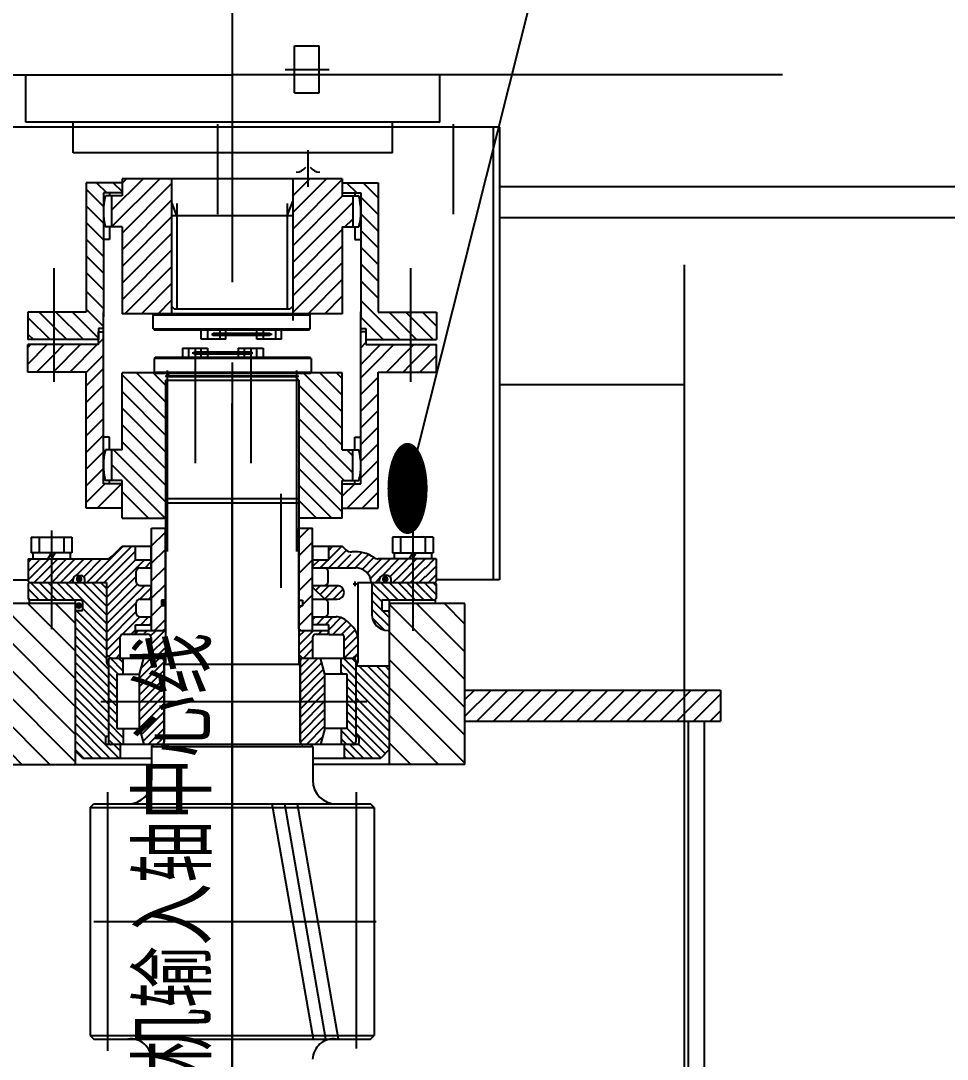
# Model space of a CAD drawing. Header units: millimetres. Extents: x 0 to 29400, y 0 to 20790.
# Drawn here: x 16202 to 16951, y 13763 to 14602 of the extents above; entities that cross this region are included whole.
import ezdxf
from ezdxf.enums import TextEntityAlignment as Align

# ---------------------------------------------------------------- set-up
doc = ezdxf.new("R2010")
doc.units = ezdxf.units.MM
doc.header["$LTSCALE"] = 700
doc.linetypes.add('G', pattern=[2, 1.25, -0.25, 0.25, -0.25])
doc.linetypes.add('K', pattern=[2.5, 1.25, -0.25, 0.25, -0.25, 0.25, -0.25])
for name, color, linetype in [('01', 7, 'Continuous'), ('02', 1, 'Continuous'), ('05', 142, 'G'), ('07', 6, 'K'), ('08', 1, 'Continuous'), ('11', 3, 'Continuous')]:
    doc.layers.add(name, color=color, linetype=linetype)
doc.styles.get("Standard").update_dxf_attribs({"font": 'FZYTK.TTF', "width": 0.707})
doc.dimstyles.new('INTE', dxfattribs={"dimscale": 70, "dimtxt": 3.5, "dimasz": 3, "dimexe": 3, "dimexo": 0, "dimgap": 1, "dimtad": 1, "dimdec": 0, "dimdsep": 46, "dimtxsty": 'Standard', "dimcen": 0, "dimclrd": 1, "dimclre": 1, "dimclrt": 3, "dimaunit": 1, "dimadec": 0, "dimazin": 0, "dimtfac": 1, "dimtdec": 0, "dimtmove": 0, "dimatfit": 0, "dimfxl": 1, "dimarcsym": 0})
pattern_1 = [(225, (20882.258, 15451.4605), (-3.535534, 3.535534), [])]
pattern_2 = [(135, (20882.258, 15451.4605), (3.535534, 3.535534), [])]
pattern_3 = [(225, (17561.218, 16208.849), (-7.071068, 7.071068), [])]
pattern_4 = [(225, (17561.2176, 16209.849), (-3.535534, 3.535534), [])]

# ---------------------------------------------------------------- blocks, each defined once
blk = doc.blocks.new('S DSFSDF')
at = {"layer": '05'}
blk.add_line((14207.11, 18288.29), (14392.34, 18288.29), dxfattribs=at)
blk = doc.blocks.new('*D847')
at = {"layer": '08', "color": 1, "lineweight": -2}
for p, q in [((19345.33, 16880.98), (25222.23, 16880.98)), ((25012.23, 7692.98), (25012.23, 16670.98)), ((14962.64, 7482.98), (25222.23, 7482.98))]:
    blk.add_line(p, q, dxfattribs=at)
at = {"layer": '08', "color": 1}
for points in [[(24977.23, 16670.98), (25047.23, 16670.98), (25012.23, 16880.98)], [(24977.23, 7692.98), (25047.23, 7692.98), (25012.23, 7482.98)]]:
    blk.add_solid(points, dxfattribs=at)
at = {"layer": 'DEFPOINTS', "color": 0}
for p in [(19345.33, 16880.98), (25012.23, 16880.98), (14962.64, 7482.98)]:
    blk.add_point(p, dxfattribs=at)
at = {"layer": '08', "color": 3, "insert": (24783.71, 12181.98), "char_height": 245, "attachment_point": 5, "rotation": 90}
blk.add_mtext('{\\fArial|b0|i0|c204|p34;Внешняя сторона кузова\\Fisocp,intecad|c134;9398}', dxfattribs=at)
blk = doc.blocks.new('*D850')
at = {"layer": '08', "color": 1, "lineweight": -2}
for p, q in [((14278.83, 14320.12), (14278.83, 19089.59)), ((16373.33, 16259.5), (16373.33, 19089.59)), ((14488.83, 18879.59), (16163.33, 18879.59))]:
    blk.add_line(p, q, dxfattribs=at)
at = {"layer": '08', "color": 1}
for points in [[(14488.83, 18914.59), (14488.83, 18844.59), (14278.83, 18879.59)], [(16163.33, 18914.59), (16163.33, 18844.59), (16373.33, 18879.59)]]:
    blk.add_solid(points, dxfattribs=at)
at = {"layer": 'DEFPOINTS', "color": 0}
for p in [(16373.33, 18879.59), (16373.33, 16259.5), (14278.83, 14320.12)]:
    blk.add_point(p, dxfattribs=at)
at = {"layer": '08', "color": 3, "insert": (15326.08, 19072.11), "char_height": 245, "attachment_point": 5}
blk.add_mtext('2095', dxfattribs=at)
blk = doc.blocks.new('*D854')
at = {"layer": '08', "color": 1, "lineweight": -2}
for p, q in [((19030.93, 18159.27), (25718.12, 18159.27)), ((25508.12, 17949.27), (25508.12, 5239.67)), ((15649.92, 5029.67), (25718.12, 5029.67))]:
    blk.add_line(p, q, dxfattribs=at)
at = {"layer": '08', "color": 1}
for points in [[(25473.12, 17949.27), (25543.12, 17949.27), (25508.12, 18159.27)], [(25473.12, 5239.67), (25543.12, 5239.67), (25508.12, 5029.67)]]:
    blk.add_solid(points, dxfattribs=at)
at = {"layer": 'DEFPOINTS', "color": 0}
for p in [(19030.93, 18159.27), (15649.92, 5029.67), (25508.12, 5029.67)]:
    blk.add_point(p, dxfattribs=at)
at = {"layer": '08', "color": 3, "insert": (25315.62, 11594.47), "char_height": 245, "attachment_point": 5, "rotation": 90}
blk.add_mtext('13130', dxfattribs=at)

msp = doc.modelspace()

# ---------------------------------------------------------------- hatches: boundary and pattern name
at = {"layer": '02'}
h = msp.add_hatch(dxfattribs=at)
h.set_pattern_fill('_USER', color=256, scale=10, angle=-45, style=0, pattern_type=0)
h.set_pattern_definition(pattern_3)
h.paths.add_polyline_path([(16308.73, 14109.53), (16308.23, 14110.03), (16308.23, 14121.73), (16308.23, 14192.13), (16319.31, 14192.13), (16319.31, 14182.53), (16319.31, 14134.03), (16316.31, 14134.03), (16316.31, 14129.53), (16319.31, 14129.53), (16319.31, 14111.03), (16317.81, 14109.53)])
h.paths.add_polyline_path([(16316.81, 14144.08), (16316.81, 14139.34), (16310.65, 14139.34), (16310.65, 14144.08)], flags=24)
h = msp.add_hatch(dxfattribs=at)
h.set_pattern_fill('_USER', color=256, scale=10, angle=-45, style=0, pattern_type=0)
h.set_pattern_definition(pattern_3)
h.paths.add_polyline_path([(16430.31, 14132.74), (16430.31, 14134.03), (16427.31, 14134.03), (16427.31, 14192.13), (16438.38, 14192.13), (16438.38, 14140.16)])
h.paths.add_polyline_path([(16428.81, 14109.53), (16427.31, 14111.03), (16427.31, 14129.53), (16430.31, 14129.53), (16430.31, 14132.74), (16438.38, 14140.16), (16438.38, 14110.03), (16437.88, 14109.53)])
h.paths.add_polyline_path([(16431.64, 14133.57), (16431.64, 14128.83), (16425.48, 14128.83), (16425.48, 14133.57)], flags=9)
h = msp.add_hatch(dxfattribs=at)
h.set_pattern_fill('_USER', color=256, scale=5, angle=-45, style=0, pattern_type=0)
h.set_pattern_definition(pattern_1)
h.paths.add_polyline_path([(16271.81, 14126.93), (16271.81, 14148.38), (16254.24, 14148.38), (16254.24, 14150.88, 0.414214), (16251.24, 14153.88), (16247.72, 14153.88, 0.414214), (16244.72, 14150.88), (16244.72, 14148.38), (16237.61, 14148.38), (16237.61, 14167.38), (16242.41, 14167.38), (16271.39, 14167.38, 0.226501), (16276.33, 14169.74), (16284.31, 14177.72), (16291.2, 14177.72), (16295.25, 14176.56), (16295.25, 14166.71), (16307.95, 14166.71), (16307.95, 14160.12), (16298.81, 14160.12, 0.414214), (16295.81, 14157.12), (16295.81, 14148.83, 0.414214), (16298.81, 14145.83), (16307.95, 14145.83), (16307.95, 14139.39)])
h.paths.add_polyline_path([(16282.81, 14104.73), (16282.81, 14087.51), (16281.91, 14087.23), (16275.41, 14087.23, 0.000056), (16275.41, 14087.23), (16274.76, 14087.23), (16271.81, 14090.18), (16271.81, 14126.93), (16307.95, 14139.39), (16307.95, 14134.82), (16298.81, 14134.82, 0.414214), (16295.81, 14131.82), (16295.81, 14123.53, 0.414214), (16298.81, 14120.53), (16307.95, 14120.53), (16307.95, 14114.23), (16295.25, 14114.23), (16295.25, 14106.23), (16284.31, 14106.23, 0.414214)])
h.paths.add_polyline_path([(16209.31, 14148.38), (16208.31, 14149.38), (16208.31, 14167.38), (16217.01, 14167.38), (16217.01, 14148.38)])
h.paths.add_polyline_path([(16215.5, 14163.47), (16215.5, 14158.73), (16209.34, 14158.73), (16209.34, 14163.47)], flags=24)
h = msp.add_hatch(dxfattribs=at)
h.set_pattern_fill('_USER', color=256, scale=5, angle=-45, style=0, pattern_type=0)
h.set_pattern_definition(pattern_1)
h.paths.add_polyline_path([(16447.81, 14160.25), (16438.66, 14160.25), (16438.66, 14166.71), (16451.36, 14166.71), (16451.36, 14177.72), (16462.31, 14177.72), (16465.21, 14174.81), (16470.44, 14169.59), (16460.27, 14160.25)])
h.paths.add_polyline_path([(16472.85, 14160.25), (16460.27, 14160.25), (16474.38, 14173.21, -0.140115), (16487.87, 14168.48, 0.155136), (16491.33, 14167.38), (16509.01, 14167.38), (16509.01, 14148.38), (16501.89, 14148.38), (16501.89, 14150.88, 0.414214), (16498.89, 14153.88), (16495.37, 14153.88, 0.414214), (16492.37, 14150.88), (16492.37, 14148.38), (16485.81, 14148.38, 0.389057)])
h = msp.add_hatch(dxfattribs=at)
h.set_pattern_fill('_USER', color=256, scale=5, angle=-45, style=0, pattern_type=0)
h.set_pattern_definition(pattern_1)
h.paths.add_polyline_path([(16217.31, 14148.38), (16217.31, 14167.38), (16237.31, 14167.38), (16237.31, 14148.38)])
h = msp.add_hatch(dxfattribs=at)
h.set_pattern_fill('_USER', color=256, scale=5, angle=-45, style=0, pattern_type=0)
h.set_pattern_definition(pattern_1)
h.paths.add_polyline_path([(16529.61, 14148.38), (16529.31, 14148.38), (16519.31, 14148.38), (16519.31, 14167.38), (16529.61, 14167.38)])
h.paths.add_polyline_path([(16509.01, 14167.38), (16519.31, 14167.38), (16519.31, 14165.28), (16519.31, 14148.38), (16509.01, 14148.38)])
h = msp.add_hatch(dxfattribs=at)
h.set_pattern_fill('_USER', color=256, scale=5, angle=-45, style=0, pattern_type=0)
h.set_pattern_definition(pattern_4)
h.paths.add_polyline_path([(16529.61, 14167.38), (16534.41, 14167.38), (16538.31, 14167.38), (16538.31, 14149.38), (16537.31, 14148.38), (16529.61, 14148.38)])
at = {"layer": '02', "linetype": 'Continuous'}
for points in [[(16249.65, 14153.82, -1), (16249.65, 14148.44, -1)], [(16497.06, 14153.74, -1), (16497.06, 14148.36, -1)], [(16249.35, 14132.37, -1), (16249.35, 14126.99, -1)]]:
    msp.add_hatch(color=1, dxfattribs=at).paths.add_polyline_path(points)
at = {"layer": '02'}
h = msp.add_hatch(dxfattribs=at)
h.set_pattern_fill('_USER', color=256, scale=5, angle=45, style=0, pattern_type=0)
h.set_pattern_definition(pattern_2)
h.paths.add_polyline_path([(16252.31, 14006.38), (16246.31, 14012.38), (16246.31, 14124.88), (16247.31, 14125.88), (16251.31, 14125.88, 0.414214), (16252.31, 14126.88), (16252.31, 14133.88, 0.414214), (16251.31, 14134.88), (16237.61, 14134.88), (16237.61, 14148.38), (16254.24, 14148.38), (16271.26, 14148.38), (16271.81, 14148.38), (16271.81, 14083.88, 0.267949), (16273.31, 14081.28), (16273.31, 14023.88), (16271.81, 14023.88, 0.414214), (16270.81, 14022.88), (16270.81, 14018.38, 0.414214), (16271.81, 14017.38), (16282.81, 14017.38), (16282.81, 14006.38)])
h.paths.add_polyline_path([(16209.31, 14134.88), (16208.31, 14135.88), (16208.31, 14147.38), (16209.31, 14148.38), (16217.01, 14148.38), (16217.01, 14134.88)])
h.paths.add_polyline_path([(16243.26, 14063.48), (16243.26, 14041.13), (16256.39, 14041.13), (16256.39, 14063.48)], flags=25)
h = msp.add_hatch(dxfattribs=at)
h.set_pattern_fill('_USER', color=256, scale=5, angle=45, style=0, pattern_type=0)
h.set_pattern_definition(pattern_2)
h.paths.add_polyline_path([(16217.31, 14134.38), (16217.31, 14148.38), (16237.31, 14148.38), (16237.31, 14134.38)])
h = msp.add_hatch(dxfattribs=at)
h.set_pattern_fill('_USER', color=256, scale=5, angle=-45, style=0, pattern_type=0)
h.set_pattern_definition(pattern_4)
h.paths.add_polyline_path([(16448.15, 14134.83, -0.006419), (16448.23, 14134.82), (16458.31, 14134.82, 0.41428), (16463.81, 14140.32, 0.41428), (16458.31, 14145.83), (16438.66, 14145.83), (16438.66, 14144.33)])
h = msp.add_hatch(dxfattribs=at)
h.set_pattern_fill('_USER', color=256, scale=5, angle=45, style=0, pattern_type=0)
h.set_pattern_definition(pattern_2)
h.paths.add_polyline_path([(16500.31, 14013.28), (16493.41, 14006.38), (16463.81, 14006.38), (16463.81, 14017.38), (16474.81, 14017.38, 0.414214), (16475.81, 14018.38), (16475.81, 14022.88, 0.414214), (16474.81, 14023.88), (16473.31, 14023.88), (16473.31, 14080.88), (16500.31, 14080.88)])
h.paths.add_polyline_path([(16495.31, 14134.88, 0.414214), (16494.31, 14133.88), (16494.31, 14126.88, 0.414214), (16495.31, 14125.88), (16499.31, 14125.88), (16500.31, 14124.88), (16500.31, 14109.48), (16499.31, 14109.48, -0.414214), (16486.31, 14122.48), (16486.31, 14148.38), (16492.37, 14148.38), (16509.01, 14148.38), (16509.01, 14134.88)])
h.paths.add_polyline_path([(16538.31, 14135.88), (16537.31, 14134.88), (16529.61, 14134.88), (16529.61, 14148.38), (16537.31, 14148.38), (16538.31, 14147.38)])
h = msp.add_hatch(dxfattribs=at)
h.set_pattern_fill('_USER', color=256, scale=5, angle=45, style=0, pattern_type=0)
h.set_pattern_definition(pattern_2)
h.paths.add_polyline_path([(16519.31, 14148.38), (16529.61, 14148.38), (16529.61, 14134.38), (16519.31, 14134.38)])
h.paths.add_polyline_path([(16519.31, 14134.38), (16509.01, 14134.38), (16509.01, 14148.38), (16519.31, 14148.38)])
msp.add_hatch(color=256, dxfattribs=at).paths.add_polyline_path([(16319.31, 14129.53), (16319.31, 14134.03), (16316.31, 14134.03), (16316.31, 14129.53)])
at = {"layer": '02', "linetype": 'Continuous'}
h = msp.add_hatch(dxfattribs=at)
h.set_pattern_fill('LINE', color=1, scale=5, angle=45, style=0)
h.set_pattern_definition([(135, (20882.258, 15451.46), (11.22532, 11.22532), [])])
h.paths.add_polyline_path([(16500.31, 14131.32), (16561.45, 14131.32), (16561.45, 14001.32), (16500.31, 14001.32)])
h.paths.add_polyline_path([(16185.16, 14131.32), (16246.31, 14131.32), (16246.31, 14001.32), (16185.16, 14001.32)])
h = msp.add_hatch(dxfattribs=at)
h.set_pattern_fill('_USER', color=1, scale=5, angle=-45, style=0, pattern_type=0)
h.set_pattern_definition(pattern_4)
h.paths.add_polyline_path([(16463.81, 14087.23), (16471.21, 14087.23, -0.000056), (16471.21, 14087.23), (16471.85, 14087.23), (16474.81, 14090.18), (16474.81, 14104.12, 0.176388), (16471.05, 14112.19), (16466.51, 14116.72, 0.198912), (16457.32, 14120.53), (16438.66, 14120.53), (16438.66, 14114.23), (16451.36, 14114.23), (16451.36, 14106.23), (16462.31, 14106.23, -0.414214), (16463.81, 14104.73)])
h = msp.add_hatch(dxfattribs=at)
h.set_pattern_fill('_USER', color=1, scale=5, angle=-45, style=0, pattern_type=0)
h.set_pattern_definition([(225, (16568.857, 14196.9076), (-3.53553, 3.53553), [])])
h.paths.add_polyline_path([(16307.81, 14103.53, 0.414214), (16304.81, 14106.53), (16295.56, 14106.53), (16295.56, 14109.53), (16319.31, 14109.53), (16319.31, 14090.23), (16316.31, 14087.23), (16308.31, 14087.23), (16307.81, 14087.73)])
h.paths.add_polyline_path([(16438.31, 14087.73), (16437.81, 14087.23), (16430.31, 14087.23), (16427.31, 14090.23), (16427.31, 14109.53), (16451.06, 14109.53), (16451.06, 14106.53), (16441.31, 14106.53, 0.414214), (16438.31, 14103.53)])
at = {"layer": '02'}
h = msp.add_hatch(dxfattribs=at)
h.set_pattern_fill('ANSI31', color=256, scale=1.5, style=0)
h.set_pattern_definition([(135, (17035.568, 14444.523), (3.367596, 3.367596), [])])
h.paths.add_polyline_path([(16280.31, 14074.23), (16280.31, 14030.38), (16285.31, 14030.38), (16285.31, 14017.38), (16275.41, 14017.38, -0.414214), (16273.31, 14019.48), (16273.31, 14085.13, -0.414181), (16275.41, 14087.23), (16285.31, 14087.23), (16285.31, 14074.23)])
h.paths.add_polyline_path([(16466.31, 14030.38), (16466.31, 14074.23), (16461.31, 14074.23), (16461.31, 14087.23), (16471.21, 14087.23, -0.414181), (16473.31, 14085.13), (16473.31, 14019.48, -0.414214), (16471.21, 14017.38), (16461.31, 14017.38), (16461.31, 14030.38)])
h = msp.add_hatch(dxfattribs=at)
h.set_pattern_fill('ANSI31', color=256, scale=1.5, angle=-90, style=0)
h.set_pattern_definition([(225, (17035.568, 14444.523), (-3.367596, 3.367596), [])])
h.paths.add_polyline_path([(16318.31, 14085.13, 0.414181), (16316.21, 14087.23), (16301.79, 14087.23), (16298.31, 14074.23), (16298.31, 14030.38), (16301.79, 14017.38), (16316.21, 14017.38, 0.414214), (16318.31, 14019.48)])
h.paths.add_polyline_path([(16428.31, 14019.48, 0.414214), (16430.41, 14017.38), (16444.82, 14017.38), (16448.31, 14030.38), (16448.31, 14074.23), (16444.82, 14087.23), (16430.41, 14087.23, 0.414181), (16428.31, 14085.13)])
at = {"layer": '02', "linetype": 'Continuous'}
h = msp.add_hatch(dxfattribs=at)
h.set_pattern_fill('LINE', color=1, scale=3, angle=135, style=0)
h.set_pattern_definition([(45, (20882.258, 15451.46), (6.735192, -6.735192), [])])
h.paths.add_polyline_path([(16561.45, 14036.38), (16561.45, 14061.38), (16767.93, 14061.38), (16767.93, 14036.38)])

# ---------------------------------------------------------------- linework, layer by layer
for p, q in [((16319.33, 14311.83), (16319.33, 14083.38)), ((16427.28, 14311.83), (16427.28, 14083.38)), ((16308.23, 14192.13), (16319.33, 14192.13)), ((16319.31, 14182.53), (16319.31, 14192.13)), ((16427.28, 14192.13), (16438.38, 14192.13)), ((16273.31, 14085.13), (16273.31, 14019.48)), ((16285.31, 14074.23), (16285.31, 14087.23)), ((16298.31, 14074.23), (16301.79, 14087.23)), ((16318.28, 14082.38), (16428.34, 14082.38)), ((16318.31, 14085.13), (16318.31, 14019.48)), ((16428.31, 14085.13), (16428.31, 14019.48)), ((16448.31, 14074.23), (16444.82, 14087.23)), ((16461.31, 14074.23), (16461.31, 14087.23)), ((16473.31, 14085.13), (16473.31, 14019.48)), ((16280.31, 14030.38), (16280.31, 14074.23)), ((16280.31, 14074.23), (16298.31, 14074.23)), ((16298.31, 14030.38), (16298.31, 14074.23)), ((16448.31, 14030.38), (16448.31, 14074.23)), ((16466.31, 14074.23), (16448.31, 14074.23)), ((16466.31, 14030.38), (16466.31, 14074.23)), ((16280.31, 14030.38), (16298.31, 14030.38)), ((16285.31, 14030.38), (16285.31, 14017.38)), ((16298.31, 14030.38), (16301.79, 14017.38)), ((16448.31, 14030.38), (16444.82, 14017.38)), ((16466.31, 14030.38), (16448.31, 14030.38)), ((16461.31, 14030.38), (16461.31, 14017.38)), ((16308.22, 14015.88), (16308.22, 13988.48)), ((16438.4, 14015.88), (16438.4, 13988.48)), ((16258.46, 13966.38), (16261.46, 13969.38)), ((16258.46, 13966.38), (16488.15, 13966.38)), ((16258.46, 13966.38), (16258.46, 13782.38)), ((16261.46, 13969.38), (16485.15, 13969.38)), ((16488.15, 13966.38), (16485.15, 13969.38)), ((16488.15, 13966.38), (16488.15, 13782.38)), ((16258.46, 13782.38), (16488.15, 13782.38)), ((16258.46, 13782.38), (16261.46, 13779.38)), ((16485.15, 13779.38), (16488.15, 13782.38)), ((16261.46, 13779.38), (16485.15, 13779.38))]:
    msp.add_line(p, q)
for centre, radius, start, end in [((16425.13, 14489.48), 9.5, 270, 324.62346), ((16444.13, 14489.48), 9.5, 215.37654, 270), ((16275.41, 14085.13), 2.1, 90, 180), ((16316.21, 14085.13), 2.1, 360, 90), ((16318.33, 14083.38), 1, 270, 0), ((16428.28, 14083.38), 1, 180, 270), ((16430.41, 14085.13), 2.1, 90, 180), ((16471.21, 14085.13), 2.1, 0, 90), ((16275.41, 14019.48), 2.1, 180, 270), ((16471.21, 14019.48), 2.1, 270, 0), ((16289.12, 13988.48), 19.1, 270, 0), ((16457.5, 13988.48), 19.1, 180, 270), ((16291.34, 13762.65), 16.88, 1.49242, 97.57436), ((16455.27, 13762.65), 16.88, 82.42564, 178.50758)]:
    msp.add_arc(centre, radius, start, end)
at = {"layer": '01'}
for p, q in [((16423.63, 14581.96), (16443.63, 14581.96)), ((16423.63, 14543.96), (16423.63, 14581.96)), ((16443.63, 14543.96), (16443.63, 14581.96)), ((16423.63, 14543.96), (16443.63, 14543.96)), ((16589.33, 14516.38), (16157.33, 14516.38)), ((16584.33, 14516.38), (16584.33, 14150.38)), ((16589.33, 14516.38), (16589.33, 14150.38)), ((16324.31, 14474.57), (16324.31, 14365.57)), ((16739.03, 13154.48), (16739.03, 14404.99)), ((16333.29, 14337.63), (16333.29, 14330.13)), ((16333.29, 14337.63), (16353.32, 14337.63)), ((16338.3, 14330.13), (16338.3, 14337.63)), ((16343.31, 14334.83), (16388.31, 14334.83)), ((16348.31, 14334.83), (16348.31, 14337.63)), ((16353.32, 14337.63), (16353.32, 14334.83)), ((16378.29, 14337.63), (16398.32, 14337.63)), ((16378.29, 14337.63), (16378.29, 14334.83)), ((16383.3, 14334.83), (16383.3, 14337.63)), ((16393.31, 14330.13), (16393.31, 14337.63)), ((16398.32, 14337.63), (16398.32, 14330.13)), ((16388.31, 14332.93), (16343.31, 14332.93)), ((16348.31, 14330.13), (16348.31, 14332.93)), ((16353.32, 14332.93), (16353.32, 14330.13)), ((16378.29, 14332.93), (16378.29, 14330.13)), ((16383.3, 14330.13), (16383.3, 14332.93)), ((16319.33, 14314.83), (16322.33, 14317.83)), ((16427.28, 14314.83), (16319.33, 14314.83)), ((16319.33, 14311.83), (16427.28, 14311.83)), ((16322.33, 14314.83), (16424.28, 14314.83)), ((16427.28, 14311.83), (16424.28, 14314.83)), ((16412.63, 14219.98), (16412.63, 14143.98)), ((16210.83, 14184.88), (16243.78, 14184.88)), ((16210.83, 14184.88), (16210.83, 14172.38)), ((16217.31, 14184.88), (16217.31, 14172.38)), ((16237.31, 14184.88), (16237.31, 14172.38)), ((16243.78, 14184.88), (16243.78, 14172.38)), ((16535.78, 14184.88), (16502.83, 14184.88)), ((16502.83, 14184.88), (16502.83, 14172.38)), ((16509.31, 14184.88), (16509.31, 14172.38)), ((16529.31, 14184.88), (16529.31, 14172.38)), ((16535.78, 14184.88), (16535.78, 14172.38)), ((16284.31, 14177.72), (16308.23, 14177.72)), ((16438.38, 14177.72), (16462.31, 14177.72)), ((16208.31, 14167.38), (16208.31, 14149.38)), ((16208.31, 14167.38), (16271.39, 14167.38)), ((16243.78, 14172.38), (16210.83, 14172.38)), ((16212.21, 14172.38), (16212.21, 14167.38)), ((16227.31, 14172.38), (16224.42, 14167.38)), ((16227.31, 14167.38), (16230.19, 14172.38)), ((16242.41, 14172.38), (16242.41, 14167.38)), ((16295.25, 14166.71), (16307.95, 14166.71)), ((16438.66, 14166.71), (16451.36, 14166.71)), ((16538.31, 14167.38), (16491.33, 14167.38)), ((16502.83, 14172.38), (16535.78, 14172.38)), ((16504.21, 14172.38), (16504.21, 14167.38)), ((16519.31, 14172.38), (16516.42, 14167.38)), ((16519.31, 14167.38), (16522.19, 14172.38)), ((16534.41, 14172.38), (16534.41, 14167.38)), ((16538.31, 14167.38), (16538.31, 14149.38)), ((16298.81, 14160.12), (16308.23, 14160.12)), ((16438.38, 14160.25), (16473.22, 14160.25)), ((16162.33, 14150.38), (16208.29, 14150.38)), ((16209.31, 14148.38), (16208.31, 14149.38)), ((16537.31, 14148.38), (16538.31, 14149.38)), ((16589.33, 14150.38), (16538.31, 14150.38)), ((16209.31, 14148.38), (16208.31, 14147.38)), ((16208.31, 14147.38), (16208.31, 14135.38)), ((16209.31, 14148.38), (16217.31, 14148.38)), ((16217.31, 14148.38), (16271.81, 14148.38)), ((16298.81, 14145.83), (16307.95, 14145.83)), ((16438.38, 14145.83), (16458.31, 14145.83)), ((16438.66, 14144.33), (16448.16, 14134.82)), ((16474.81, 14148.38), (16519.31, 14148.38)), ((16519.31, 14148.38), (16537.31, 14148.38)), ((16538.31, 14147.38), (16537.31, 14148.38)), ((16538.31, 14147.38), (16538.31, 14135.38)), ((16208.31, 14135.38), (16209.31, 14134.38)), ((16209.31, 14134.38), (16251.31, 14134.38)), ((16209.31, 14134.38), (16209.31, 14131.32)), ((16298.81, 14134.82), (16307.95, 14134.82)), ((16316.31, 14134.03), (16316.31, 14129.53)), ((16319.31, 14134.03), (16316.31, 14134.03)), ((16427.31, 14134.03), (16430.31, 14134.03)), ((16430.31, 14134.03), (16430.31, 14129.53)), ((16438.38, 14134.82), (16458.31, 14134.82)), ((16463.81, 14140.33), (16463.81, 14140.32)), ((16495.31, 14134.38), (16537.31, 14134.38)), ((16538.31, 14135.38), (16537.31, 14134.38)), ((16537.31, 14134.38), (16537.31, 14131.32)), ((16247.31, 14125.38), (16246.31, 14124.38)), ((16251.31, 14125.38), (16247.31, 14125.38)), ((16319.33, 14129.53), (16316.31, 14129.53)), ((16427.28, 14129.53), (16430.31, 14129.53)), ((16495.31, 14125.38), (16499.31, 14125.38)), ((16499.31, 14125.38), (16500.31, 14124.38)), ((16298.81, 14120.53), (16308.23, 14120.53)), ((16438.38, 14120.53), (16457.32, 14120.53)), ((16471.05, 14112.19), (16466.51, 14116.72)), ((16295.25, 14114.23), (16308.23, 14114.23)), ((16295.56, 14109.53), (16319.33, 14109.53)), ((16295.56, 14109.53), (16295.56, 14106.53)), ((16308.73, 14109.53), (16308.23, 14110.03)), ((16317.81, 14109.53), (16319.31, 14111.03)), ((16427.28, 14109.53), (16451.06, 14109.53)), ((16428.81, 14109.53), (16427.31, 14111.03)), ((16438.38, 14110.03), (16437.88, 14109.53)), ((16451.36, 14114.23), (16438.38, 14114.23)), ((16451.06, 14109.53), (16451.06, 14106.53)), ((16499.31, 14109.48), (16500.31, 14109.48)), ((16282.81, 14087.23), (16282.81, 14104.73)), ((16295.25, 14106.23), (16284.31, 14106.23)), ((16295.56, 14106.53), (16304.81, 14106.53)), ((16441.31, 14106.53), (16451.06, 14106.53)), ((16451.36, 14106.23), (16462.31, 14106.23)), ((16463.81, 14087.23), (16463.81, 14104.73)), ((16274.76, 14087.23), (16319.33, 14087.23)), ((16308.31, 14087.23), (16307.81, 14087.73)), ((16427.28, 14087.23), (16471.85, 14087.23)), ((16437.81, 14087.23), (16438.31, 14087.73)), ((16473.31, 14080.88), (16500.31, 14080.88)), ((16561.45, 14061.38), (16767.93, 14061.38)), ((16561.45, 14036.38), (16767.93, 14036.38)), ((16741.93, 14036.38), (16741.93, 13741.38)), ((16754.93, 14036.38), (16754.93, 13741.38)), ((16474.81, 14017.38), (16271.81, 14017.38)), ((16308.22, 14015.88), (16309.72, 14017.38)), ((16308.22, 14015.88), (16438.4, 14015.88)), ((16438.4, 14015.88), (16436.9, 14017.38)), ((16252.31, 14006.38), (16246.31, 14012.38)), ((16252.31, 14006.38), (16308.22, 14006.38)), ((16438.4, 14006.38), (16493.41, 14006.38)), ((16500.31, 14013.28), (16493.41, 14006.38))]:
    msp.add_line(p, q, dxfattribs=at)
at = {"layer": '01', "color": 7, "linetype": 'Continuous'}
for p, q in [((16255.31, 14471.42), (16255.31, 14366.79)), ((16284.31, 14471.42), (16255.31, 14471.42)), ((16373.33, 14474.57), (16284.31, 14474.57)), ((16284.31, 14474.57), (16284.31, 14460.68)), ((16462.31, 14474.57), (16373.33, 14474.57)), ((16422.31, 14474.57), (16422.31, 14359.95)), ((16462.31, 14474.57), (16462.31, 14460.68)), ((16462.31, 14471.42), (16491.31, 14471.42)), ((16491.31, 14471.42), (16491.31, 14366.79)), ((16779.03, 14467.99), (16589.33, 14467.99)), ((17039.83, 14467.98), (16589.33, 14467.98)), ((16269.31, 14463.13), (16269.31, 14362.92)), ((16284.31, 14463.13), (16269.31, 14463.13)), ((16284.31, 14460.68), (16270.89, 14460.68)), ((16274.09, 14463.13), (16274.09, 14460.68)), ((16275.81, 14460.68), (16275.81, 14435.73)), ((16462.31, 14463.13), (16477.31, 14463.13)), ((16462.31, 14460.68), (16475.72, 14460.68)), ((16470.8, 14460.68), (16470.8, 14435.73)), ((16472.52, 14463.13), (16472.52, 14460.68)), ((16477.31, 14463.13), (16477.31, 14361.58)), ((16328.72, 14444.57), (16324.31, 14456.34)), ((16328.72, 14454.57), (16328.72, 14369.1)), ((16417.89, 14444.57), (16422.31, 14456.34)), ((16417.89, 14454.57), (16417.89, 14369.1)), ((16422.31, 14444.57), (16324.31, 14444.57)), ((17001.83, 14442.98), (16589.33, 14442.98)), ((16284.31, 14435.73), (16270.78, 14435.73)), ((16274.09, 14435.73), (16274.09, 14425.42)), ((16284.31, 14435.73), (16284.31, 14365.57)), ((16462.31, 14435.73), (16462.31, 14365.57)), ((16462.31, 14435.73), (16475.84, 14435.73)), ((16472.52, 14435.73), (16472.52, 14425.42)), ((16274.09, 14425.42), (16269.31, 14425.42)), ((16472.52, 14425.42), (16477.31, 14425.42)), ((16269.31, 14228.2), (16269.31, 14367.18)), ((16324.31, 14371.6), (16326.81, 14369.1)), ((16419.81, 14369.1), (16326.81, 14369.1)), ((16422.31, 14371.6), (16419.81, 14369.1)), ((16477.31, 14228.2), (16477.31, 14367.18)), ((16208.18, 14366.79), (16208.18, 14344.58)), ((16255.31, 14366.79), (16208.18, 14366.79)), ((16462.31, 14365.57), (16284.31, 14365.57)), ((16491.31, 14366.79), (16538.43, 14366.79)), ((16538.43, 14366.79), (16538.43, 14344.59)), ((16265.21, 14353.65), (16265.21, 14344.58)), ((16269.31, 14353.65), (16265.21, 14353.65)), ((16265.21, 14340.56), (16265.21, 14350.99)), ((16265.21, 14350.99), (16269.31, 14350.99)), ((16477.31, 14353.65), (16481.4, 14353.65)), ((16481.4, 14351), (16477.31, 14351)), ((16481.4, 14353.65), (16481.4, 14340.57)), ((16265.21, 14344.58), (16208.18, 14344.58)), ((16477.31, 14228.2), (16477.31, 14342.72)), ((16481.4, 14344.59), (16538.43, 14344.59)), ((16208.18, 14318.36), (16208.18, 14340.56)), ((16265.21, 14340.56), (16208.18, 14340.56)), ((16481.4, 14340.57), (16538.43, 14340.57)), ((16538.43, 14318.36), (16538.43, 14340.57)), ((16310.99, 14330.13), (16310.19, 14329.33)), ((16437.19, 14329.33), (16310.19, 14329.33)), ((16310.19, 14329.33), (16310.19, 14317.93)), ((16436.39, 14330.13), (16310.99, 14330.13)), ((16437.19, 14329.33), (16436.39, 14330.13)), ((16437.19, 14329.33), (16437.19, 14317.93)), ((16255.31, 14318.36), (16208.18, 14318.36)), ((16255.31, 14208.45), (16255.31, 14318.36)), ((16462.31, 14317.83), (16284.31, 14317.83)), ((16284.31, 14255.6), (16284.31, 14317.83)), ((16437.19, 14317.93), (16310.19, 14317.93)), ((16310.99, 14317.13), (16310.19, 14317.93)), ((16436.39, 14317.13), (16310.99, 14317.13)), ((16436.39, 14317.13), (16437.19, 14317.93)), ((16462.31, 14255.6), (16462.31, 14317.83)), ((16491.31, 14208.45), (16491.31, 14318.36)), ((16491.31, 14318.36), (16538.43, 14318.36)), ((16739.03, 14307.99), (16589.33, 14307.99)), ((16274.09, 14265.91), (16269.31, 14265.91)), ((16274.09, 14255.6), (16274.09, 14265.91)), ((16472.52, 14255.6), (16472.52, 14265.91)), ((16472.52, 14265.91), (16477.31, 14265.91)), ((16284.31, 14255.6), (16270.89, 14255.6)), ((16275.88, 14255.6), (16275.88, 14230.65)), ((16462.31, 14255.6), (16475.72, 14255.6)), ((16470.73, 14255.6), (16470.73, 14230.65)), ((16284.31, 14228.2), (16269.31, 14228.2)), ((16284.31, 14230.65), (16270.78, 14230.65)), ((16274.09, 14228.2), (16274.09, 14230.65)), ((16284.31, 14200.31), (16284.31, 14230.65)), ((16462.31, 14200.31), (16462.31, 14230.65)), ((16462.31, 14230.65), (16475.84, 14230.65)), ((16462.31, 14228.2), (16477.31, 14228.2)), ((16472.52, 14228.2), (16472.52, 14230.65)), ((16284.31, 14208.45), (16255.31, 14208.45)), ((16462.31, 14208.45), (16491.31, 14208.45)), ((16284.31, 14200.31), (16319.33, 14200.31)), ((16462.31, 14200.31), (16427.28, 14200.31)), ((16308.23, 14110.03), (16308.23, 14192.13)), ((16427.31, 14111.03), (16427.31, 14192.13)), ((16438.38, 14110.03), (16438.38, 14192.13)), ((16319.31, 14111.03), (16319.31, 14182.53)), ((16276.33, 14169.74), (16284.31, 14177.72)), ((16295.25, 14166.71), (16295.25, 14177.72)), ((16307.95, 14160.12), (16307.95, 14177.72)), ((16438.66, 14160.25), (16438.66, 14177.72)), ((16451.36, 14166.71), (16451.36, 14177.72)), ((16465.21, 14174.81), (16462.31, 14177.72)), ((16244.72, 14148.38), (16244.72, 14150.88)), ((16247.72, 14153.88), (16251.24, 14153.88)), ((16254.24, 14148.38), (16254.24, 14150.88)), ((16295.81, 14148.83), (16295.81, 14157.12)), ((16450.81, 14148.97), (16450.81, 14157.25)), ((16492.37, 14148.38), (16492.37, 14150.88)), ((16498.89, 14153.88), (16495.37, 14153.88)), ((16501.89, 14148.38), (16501.89, 14150.88)), ((16271.81, 14148.38), (16271.81, 14083.88)), ((16307.95, 14134.82), (16307.95, 14145.83)), ((16438.66, 14144.33), (16438.66, 14145.83)), ((16474.81, 14148.38), (16474.81, 14083.88)), ((16486.31, 14148.38), (16486.31, 14122.48)), ((16246.31, 14134.38), (16246.31, 14001.32)), ((16252.31, 14133.38), (16252.31, 14126.38)), ((16494.31, 14133.38), (16494.31, 14126.38)), ((16500.31, 14134.38), (16500.31, 14001.32)), ((16246.31, 14131.32), (16185.16, 14131.32)), ((16295.81, 14123.53), (16295.81, 14131.82)), ((16450.81, 14123.57), (16450.81, 14131.85)), ((16561.45, 14131.32), (16500.31, 14131.32)), ((16561.45, 14001.32), (16561.45, 14131.32)), ((16307.95, 14114.23), (16307.95, 14120.53)), ((16438.66, 14114.22), (16438.66, 14120.57)), ((16295.25, 14106.23), (16295.25, 14114.23)), ((16319.31, 14109.53), (16319.31, 14090.23)), ((16427.31, 14109.53), (16427.31, 14090.23)), ((16451.36, 14106.28), (16451.36, 14114.22)), ((16307.81, 14103.53), (16307.81, 14087.73)), ((16438.31, 14103.53), (16438.31, 14087.73)), ((16274.76, 14087.23), (16271.76, 14090.23)), ((16319.31, 14090.23), (16316.31, 14087.23)), ((16427.31, 14090.23), (16430.31, 14087.23)), ((16471.85, 14087.23), (16474.85, 14090.23)), ((16318.31, 14019.38), (16318.31, 14084.06)), ((16428.31, 14019.38), (16428.31, 14084.06)), ((16273.31, 14081.28), (16273.31, 14023.88)), ((16473.31, 14080.88), (16473.31, 14023.88)), ((16767.93, 14061.38), (16767.93, 14036.38)), ((16273.31, 14023.88), (16271.81, 14023.88)), ((16474.81, 14023.88), (16473.31, 14023.88)), ((16270.81, 14022.88), (16270.81, 14018.38)), ((16282.81, 14017.38), (16282.81, 14006.38)), ((16463.81, 14017.38), (16463.81, 14006.38)), ((16475.81, 14022.88), (16475.81, 14018.38)), ((16185.16, 14001.32), (16308.22, 14001.32)), ((16561.45, 14001.32), (16438.4, 14001.32))]:
    msp.add_line(p, q, dxfattribs=at)
for centre in [(16343.31, 14333.88), (16388.31, 14333.88)]:
    msp.add_circle(centre, 0.953, dxfattribs=at)
for centre, radius, start, end in [((16321, 14447.97), 51.7, 165.76484, 193.70284), ((16425.61, 14447.97), 51.7, 346.29716, 14.23516), ((16321, 14242.89), 51.7, 165.76484, 193.70284), ((16425.61, 14242.89), 51.7, 346.29716, 14.23516), ((16247.72, 14150.88), 3, 90, 180), ((16251.24, 14150.88), 3, 0, 90), ((16495.37, 14150.88), 3, 90, 180), ((16498.89, 14150.88), 3, 0, 90), ((16271.81, 14022.88), 1, 90, 180), ((16474.81, 14022.88), 1, 0, 90), ((16271.81, 14018.38), 1, 180, 270), ((16316.21, 14019.48), 2.1, 270, 0), ((16316.31, 14019.38), 2, 270, 0), ((16430.41, 14019.48), 2.1, 180, 270), ((16430.31, 14019.38), 2, 180, 270), ((16430.31, 14019.38), 2, 180, 270), ((16474.81, 14018.38), 1, 270, 0)]:
    msp.add_arc(centre, radius, start, end, dxfattribs=at)
at = {"layer": '01'}
for centre, radius, start, end in [((16469.44, 14179.07), 6, 225, 276.13218), ((16271.39, 14173.73), 6.35, 270, 321.04895), ((16472.85, 14147.25), 26, 54.72665, 96.13218), ((16491.33, 14173.38), 6, 234.72665, 270), ((16298.81, 14157.12), 3, 90, 180), ((16447.81, 14157.25), 3, 0, 90), ((16472.85, 14147.25), 13, 4.9645, 90), ((16447.81, 14148.97), 3, 270, 0), ((16298.81, 14148.83), 3, 180, 270), ((16458.31, 14140.33), 5.5, 0, 90), ((16251.31, 14133.38), 1, 0, 90), ((16298.81, 14131.82), 3, 90, 180), ((16447.81, 14131.85), 3, 0, 90), ((16458.31, 14140.32), 5.5, 270, 0), ((16495.31, 14133.38), 1, 90, 180), ((16251.31, 14126.38), 1, 270, 0), ((16495.31, 14126.38), 1, 180, 270), ((16298.81, 14123.53), 3, 180, 270), ((16447.81, 14123.57), 3, 270, 0), ((16457.32, 14107.53), 13, 45, 90), ((16499.31, 14122.48), 13, 180, 270), ((16461.85, 14102.99), 13, 0, 45), ((16284.31, 14104.73), 1.5, 90, 180), ((16304.81, 14103.53), 3, 0, 90), ((16441.31, 14103.53), 3, 90, 180), ((16462.31, 14104.73), 1.5, 0, 90), ((16274.81, 14083.88), 3, 180, 240), ((16471.81, 14083.88), 3, 300, 0)]:
    msp.add_arc(centre, radius, start, end, dxfattribs=at)
at = {"layer": '02'}
msp.add_line((16515.08, 14223.25), (17725.97, 19028.44), dxfattribs=at)
at = {"layer": '02', "color": 1, "linetype": 'Continuous'}
for p, q in [((16427.28, 14215.83), (16319.33, 14215.83)), ((16319.33, 14212.83), (16427.28, 14212.83)), ((16438.99, 13779.38), (16405.74, 13969.38)), ((16449.15, 13779.38), (16415.89, 13969.38)), ((16459.3, 13779.38), (16426.04, 13969.38))]:
    msp.add_line(p, q, dxfattribs=at)
at = {"layer": '02'}
msp.add_spline([(15745.63, 16880.97), (16373.33, 16672.31), (16924.95, 16685.19), (17019.25, 16611.38), (17190.95, 15672.93), (17190.95, 15048.82), (17268.99, 14776.29), (17190.95, 14467.98)], degree=3, dxfattribs=at)
at = {"layer": '05'}
for p, q in [((16373.33, 16197.93), (16373.33, 14390.96)), ((16519.31, 14190.99), (16519.31, 14109.38)), ((16227.31, 14190.33), (16227.31, 14110.53)), ((16267.04, 14052.3), (16482.14, 14052.3)), ((14861.58, 13874.38), (16489.8, 13874.38))]:
    msp.add_line(p, q, dxfattribs=at)
at = {"layer": '05', "color": 4, "linetype": 'G'}
for p, q in [((16416.23, 14562.96), (16451.62, 14562.96)), ((16361.63, 14445.96), (16361.63, 14518.81)), ((16552.13, 14445.96), (16552.13, 14518.81)), ((16434.63, 14468.22), (16434.63, 14497.6)), ((16229.1, 14402.42), (16229.1, 14310.41)), ((16517.51, 14402.42), (16517.51, 14310.41)), ((16341.05, 14333.88), (16345.11, 14333.88)), ((16343.31, 14337.63), (16343.31, 14244.83)), ((16386.05, 14333.88), (16390.11, 14333.88)), ((16388.31, 14337.63), (16388.31, 14244.83)), ((16373.33, 14326.08), (16373.33, 13070.98)), ((16320.92, 14173.43), (16320.92, 14319.55)), ((16373.31, 13417.91), (16373.31, 14324.72)), ((16425.69, 14173.43), (16425.69, 14319.55)), ((16472.85, 14145.48), (16472.85, 14149.02)), ((16471.08, 14147.25), (16474.63, 14147.25)), ((16272.79, 13769.85), (16272.79, 13978.95)), ((16473.83, 13771.85), (16473.83, 13978.95))]:
    msp.add_line(p, q, dxfattribs=at)
at = {"layer": '07'}
for p in [(15928.47, 14558.66), (16818.18, 14558.66)]:
    msp.add_line(p, (16373.33, 14558.66), dxfattribs=at)
at = {"layer": '07', "color": 6, "linetype": 'K'}
for p, q in [((16206.49, 14520.29), (16206.49, 14558.66)), ((16541.32, 14520.29), (16541.32, 14558.66)), ((16541.32, 14520.29), (16206.49, 14520.29)), ((16244.85, 14495.48), (16244.85, 14520.29)), ((16502.96, 14495.48), (16502.96, 14520.29)), ((16502.96, 14495.48), (16244.85, 14495.48)), ((16310.22, 14365.57), (16309.42, 14364.77)), ((16309.42, 14364.77), (16436.42, 14364.77)), ((16309.42, 14353.37), (16309.42, 14364.77)), ((16310.22, 14365.57), (16435.62, 14365.57)), ((16435.62, 14365.57), (16436.42, 14364.77)), ((16436.42, 14353.37), (16436.42, 14364.77)), ((16309.42, 14353.37), (16436.42, 14353.37)), ((16309.42, 14353.37), (16310.22, 14352.57)), ((16310.22, 14352.57), (16435.62, 14352.57)), ((16348.29, 14345.07), (16348.29, 14352.57)), ((16353.3, 14352.57), (16353.3, 14345.07)), ((16363.31, 14352.57), (16363.31, 14349.77)), ((16368.32, 14349.77), (16368.32, 14352.57)), ((16393.29, 14349.77), (16393.29, 14352.57)), ((16398.3, 14352.57), (16398.3, 14349.77)), ((16408.31, 14352.57), (16408.31, 14345.07)), ((16413.32, 14345.07), (16413.32, 14352.57)), ((16435.62, 14352.57), (16436.42, 14353.37)), ((16368.32, 14345.07), (16348.29, 14345.07)), ((16360.57, 14348.82), (16356.5, 14348.82)), ((16358.31, 14349.77), (16403.31, 14349.77)), ((16403.31, 14347.87), (16358.31, 14347.87)), ((16363.31, 14347.87), (16363.31, 14345.07)), ((16368.32, 14345.07), (16368.32, 14347.87)), ((16393.29, 14345.07), (16393.29, 14347.87)), ((16413.32, 14345.07), (16393.29, 14345.07)), ((16398.3, 14347.87), (16398.3, 14345.07)), ((16405.57, 14348.82), (16401.5, 14348.82)), ((16320.85, 14317.13), (16322.85, 14315.13)), ((16423.76, 14317.03), (16423.76, 14318.13)), ((16424.54, 14315.13), (16322.85, 14315.13)), ((16322.85, 14314.03), (16322.85, 14315.13))]:
    msp.add_line(p, q, dxfattribs=at)
for centre in [(16358.31, 14348.82), (16403.31, 14348.82)]:
    msp.add_circle(centre, 0.953, dxfattribs=at)
at = {"layer": '11'}
for p, q in [((16263.62, 14471.42), (16271.91, 14463.13)), ((16275.81, 14449.1), (16301.28, 14474.57)), ((16275.9, 14435.73), (16314.75, 14474.57)), ((16277.09, 14471.42), (16284.31, 14464.2)), ((16284.31, 14471.07), (16287.81, 14474.57)), ((16284.31, 14430.66), (16324.31, 14470.66)), ((16422.31, 14474.37), (16422.51, 14474.57)), ((16422.31, 14460.89), (16435.98, 14474.57)), ((16422.31, 14447.42), (16449.45, 14474.57)), ((16422.31, 14433.95), (16462.31, 14473.95)), ((16465.68, 14471.42), (16473.97, 14463.13)), ((16479.15, 14471.42), (16491.31, 14459.26)), ((16255.31, 14466.26), (16269.31, 14452.26)), ((16422.31, 14420.48), (16462.51, 14460.68)), ((16477.31, 14459.79), (16491.31, 14445.79)), ((16255.31, 14452.79), (16269.31, 14438.79)), ((16284.31, 14417.19), (16324.31, 14457.19)), ((16422.31, 14407.01), (16470.8, 14455.51)), ((16284.31, 14403.72), (16324.31, 14443.72)), ((16477.31, 14446.32), (16491.31, 14432.32)), ((16255.31, 14439.32), (16269.31, 14425.32)), ((16464.49, 14435.73), (16470.8, 14442.04)), ((16284.31, 14390.25), (16324.31, 14430.25)), ((16422.31, 14393.54), (16462.31, 14433.54)), ((16477.31, 14432.85), (16491.31, 14418.85)), ((16255.31, 14425.85), (16269.31, 14411.85)), ((16422.31, 14380.07), (16462.31, 14420.07)), ((16477.31, 14419.38), (16491.31, 14405.38)), ((16255.31, 14412.38), (16269.31, 14398.38)), ((16284.31, 14376.78), (16324.31, 14416.78)), ((16286.57, 14365.57), (16324.31, 14403.31)), ((16422.31, 14366.6), (16462.31, 14406.6)), ((16477.31, 14405.91), (16491.31, 14391.91)), ((16255.31, 14398.91), (16269.31, 14384.91)), ((16434.74, 14365.57), (16462.31, 14393.13)), ((16300.04, 14365.57), (16324.31, 14389.84)), ((16477.31, 14392.02), (16491.31, 14378.02)), ((16255.31, 14383.72), (16269.31, 14369.72)), ((16313.51, 14365.57), (16324.31, 14376.37)), ((16448.21, 14365.57), (16462.31, 14379.66)), ((16477.31, 14376.26), (16504.17, 14349.39)), ((16255.31, 14369.26), (16269.31, 14355.26)), ((16208.18, 14362.5), (16226.1, 14344.58)), ((16217.36, 14366.79), (16229.1, 14355.05)), ((16230.83, 14366.79), (16253.04, 14344.58)), ((16244.3, 14366.79), (16265.21, 14345.88)), ((16461.68, 14365.57), (16462.31, 14366.19)), ((16477.31, 14362.78), (16490.7, 14349.39)), ((16500.24, 14366.79), (16517.01, 14350.02)), ((16513.71, 14366.79), (16517.51, 14362.99)), ((16517.51, 14362.99), (16526.9, 14353.6)), ((16527.18, 14366.79), (16536.79, 14357.18)), ((16229.1, 14355.05), (16239.57, 14344.58)), ((16526.9, 14353.6), (16531.12, 14349.39)), ((16536.79, 14357.18), (16538.43, 14355.54)), ((16208.18, 14349.03), (16212.63, 14344.58)), ((16265.21, 14341.49), (16269.31, 14345.59)), ((16477.31, 14338.07), (16481.4, 14342.16)), ((16481.4, 14345.22), (16482.03, 14344.59)), ((16490.7, 14349.39), (16495.5, 14344.59)), ((16504.17, 14349.39), (16507.13, 14346.44)), ((16507.13, 14346.44), (16508.98, 14344.59)), ((16517.51, 14349.52), (16517.65, 14349.39)), ((16517.65, 14349.39), (16522.45, 14344.59)), ((16531.12, 14349.39), (16535.92, 14344.59)), ((16208.18, 14324.88), (16223.87, 14340.56)), ((16208.18, 14338.35), (16210.4, 14340.56)), ((16229.1, 14318.86), (16250.81, 14340.56)), ((16229.1, 14332.33), (16237.34, 14340.56)), ((16242.07, 14318.36), (16264.28, 14340.56)), ((16477.31, 14324.6), (16493.27, 14340.57)), ((16487.74, 14324.27), (16504.03, 14340.57)), ((16498.01, 14318.36), (16517.51, 14337.86)), ((16517.51, 14324.39), (16533.69, 14340.57)), ((16517.51, 14337.86), (16520.22, 14340.57)), ((16215.13, 14318.36), (16229.1, 14332.33)), ((16255.31, 14318.12), (16269.31, 14332.12)), ((16524.95, 14318.36), (16538.43, 14331.84)), ((16228.6, 14318.36), (16229.1, 14318.86)), ((16255.31, 14307.37), (16269.31, 14321.37)), ((16295.98, 14317.83), (16319.36, 14294.45)), ((16309.45, 14317.83), (16319.36, 14307.92)), ((16430.68, 14317.83), (16462.31, 14286.2)), ((16444.15, 14317.83), (16462.31, 14299.67)), ((16457.62, 14317.83), (16462.31, 14313.15)), ((16477.31, 14313.84), (16487.74, 14324.27)), ((16511.48, 14318.36), (16517.51, 14324.39)), ((16538.42, 14318.36), (16538.43, 14318.37)), ((16284.31, 14316.03), (16319.36, 14280.98)), ((16477.31, 14300.37), (16491.31, 14314.37)), ((16255.31, 14293.89), (16269.31, 14307.89)), ((16284.31, 14302.56), (16319.36, 14267.51)), ((16427.26, 14307.78), (16462.31, 14272.73)), ((16477.31, 14286.9), (16491.31, 14300.9)), ((16255.31, 14280.42), (16269.31, 14294.42)), ((16427.26, 14294.31), (16462.31, 14259.26)), ((16284.31, 14289.09), (16319.36, 14254.04)), ((16477.31, 14273.43), (16491.31, 14287.43)), ((16255.31, 14266.95), (16269.31, 14280.95)), ((16284.31, 14275.62), (16319.36, 14240.57)), ((16427.26, 14280.84), (16470.73, 14237.36)), ((16255.31, 14253.48), (16269.31, 14267.48)), ((16427.26, 14267.37), (16463.98, 14230.65)), ((16477.31, 14259.96), (16491.31, 14273.96)), ((16284.31, 14262.15), (16319.36, 14227.1)), ((16477.31, 14246.49), (16491.31, 14260.49)), ((16255.31, 14240.01), (16269.31, 14254.01)), ((16277.38, 14255.6), (16319.33, 14213.65)), ((16427.26, 14253.9), (16462.31, 14218.85)), ((16465.96, 14255.6), (16470.73, 14250.84)), ((16275.88, 14243.64), (16319.21, 14200.31)), ((16477.31, 14233.02), (16491.31, 14247.02)), ((16255.31, 14226.54), (16269.31, 14240.54)), ((16427.26, 14240.43), (16462.31, 14205.38)), ((16466.21, 14208.45), (16491.31, 14233.55)), ((16255.31, 14213.07), (16270.44, 14228.2)), ((16264.16, 14208.45), (16283.91, 14228.2)), ((16427.26, 14226.96), (16453.91, 14200.31)), ((16462.31, 14218.02), (16472.49, 14228.2)), ((16284.31, 14221.74), (16305.74, 14200.31)), ((16478.48, 14208.45), (16491.31, 14221.28)), ((16427.26, 14214.57), (16441.52, 14200.31))]:
    msp.add_line(p, q, dxfattribs=at)

# ---------------------------------------------------------------- block references
at = {"layer": '02', "xscale": -1, "rotation": 90}
msp.add_blockref('S DSFSDF', (34661.61, 28820.83), dxfattribs=at)

# ---------------------------------------------------------------- texts
at = {"layer": '01', "color": 3, "width": 0.707}
msp.add_text('提升电机输入轴中心线', height=52.5, rotation=90, dxfattribs=at).set_placement((16350.9, 13601.64))
at = {"layer": '02', "width": 0.45}
msp.add_text('●', height=60, dxfattribs=at).set_placement((16497.08, 14193.25), (16533.08, 14193.25), align=Align.FIT)

# ---------------------------------------------------------------- dimensions: what is measured, and where the dimension line sits
at = {"layer": '08'}
dim = msp.add_linear_dim(base=(16373.32553754, 18879.59021898), p1=(14278.82553754, 14320.11551591), p2=(16373.32553754, 16259.50110544), dimstyle='INTE', dxfattribs=at)
dim.commit()
dim.dimension.update_dxf_attribs({"geometry": '*D850', "text_midpoint": (15326.07553754, 19072.11433316)})
dim = msp.add_linear_dim(base=(25508.12, 5029.67), p1=(19030.93, 18159.27), p2=(15649.92, 5029.67), angle=90, dimstyle='INTE', dxfattribs=at)
dim.commit()
dim.dimension.update_dxf_attribs({"geometry": '*D854', "text_midpoint": (25508.12, 11594.47), "dimtype": 160})
dim = msp.add_linear_dim(base=(25012.23, 16880.98), p1=(14962.64, 7482.98), p2=(19345.33, 16880.98), angle=90, text='{\\fArial|b0|i0|c204|p34;Внешняя сторона кузова\\Fisocp,intecad|c134;<>}', dimstyle='INTE', dxfattribs=at)
dim.commit()
dim.dimension.update_dxf_attribs({"geometry": '*D847', "text_midpoint": (24783.71, 12181.98)})

doc.saveas('drawing.dxf')
